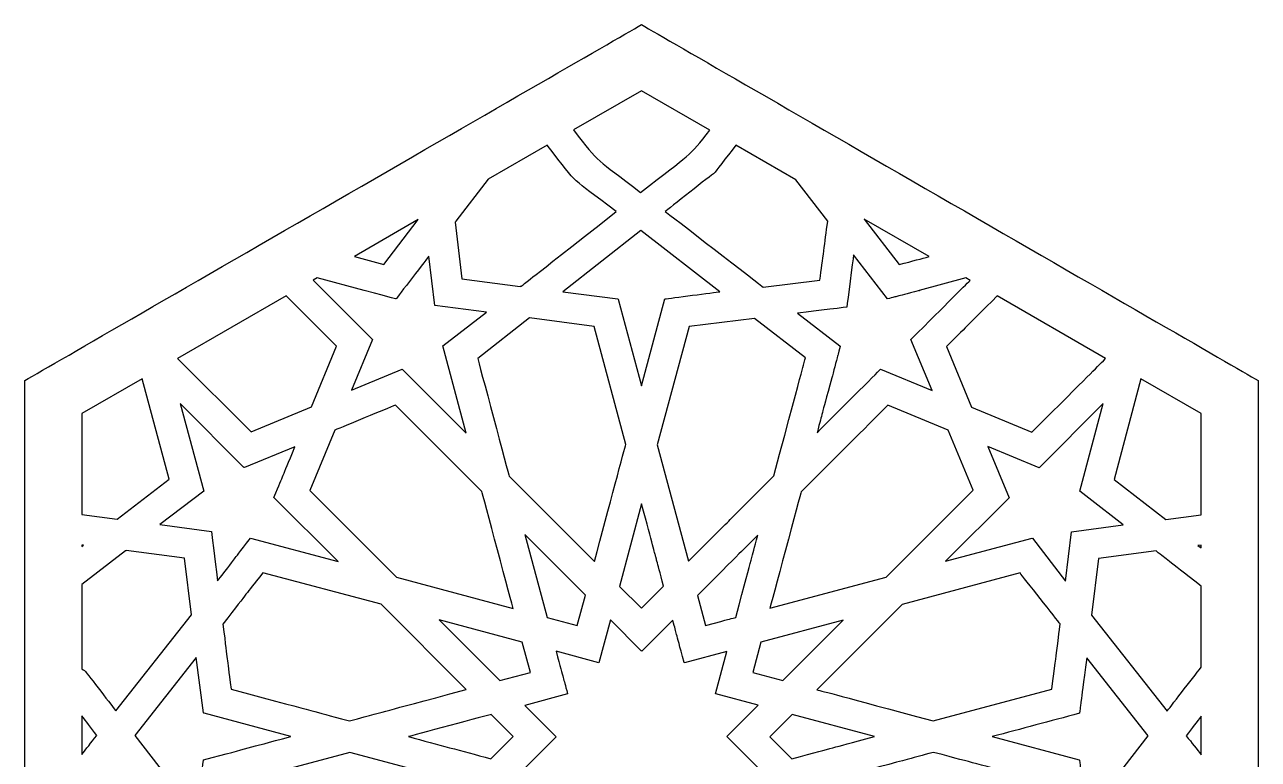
# Model space of a CAD drawing. Header units: millimetres. Extents: x -43.2 to 43.4, y -49.9 to 50.1.
# Drawn here: x -43.2 to 43.4, y -1.5 to 50.1 of the extents above; entities that cross this region are included whole.
import ezdxf

# ---------------------------------------------------------------- set-up
doc = ezdxf.new("R2010")
doc.units = ezdxf.units.MM
doc.header["$MEASUREMENT"] = 0
doc.layers.add('layer 1', color=7, linetype='Continuous')

msp = doc.modelspace()

# ---------------------------------------------------------------- linework, layer by layer
at = {"layer": 'layer 1', "color": 250}
for points, knots in [([(0.0857, 50.0818), (-4.3614, 47.5142), (-38.2198, 27.9658), (-43.2153, 25.0818), (-43.2153, 25.0818), (-43.2153, 19.969), (-43.2153, -19.8349), (-43.2153, -24.9181), (-43.2153, -24.9181), (-35.5442, -29.3473), (-3.8114, -47.668), (0.0857, -49.9181), (0.0857, -49.9181), (4.7145, -47.2458), (38.2746, -27.8699), (43.3871, -24.9181), (43.3871, -24.9181), (43.3871, -19.7884), (43.3871, 19.9443), (43.3871, 25.0818), (43.3871, 25.0818), (39.2522, 27.469), (4.4852, 47.5418), (0.0857, 50.0818)], [0, 0, 0, 0, 0.1428571, 0.1428571, 0.1428571, 0.1428571, 0.2857143, 0.2857143, 0.2857143, 0.2857143, 0.4285714, 0.4285714, 0.4285714, 0.4285714, 0.5714286, 0.5714286, 0.5714286, 0.5714286, 0.7142857, 0.7142857, 0.7142857, 0.7142857, 1, 1, 1, 1]), ([(0.0857, 45.4413), (0.0857, 45.4413), (4.8835, 42.6713), (4.8835, 42.6713), (4.8835, 42.6713), (3.3937, 40.7444), (3.5641, 41.076), (0.0254, 38.2965), (0.0254, 38.2965), (0.0254, 38.2965), (0.0247, 38.2972), (0.0247, 38.2972), (0.0247, 38.2972), (0.0247, 38.2972), (0.024, 38.2972), (0.024, 38.2972), (0.024, 38.2972), (-3.1817, 40.7727), (-2.7873, 40.2244), (-4.6898, 42.684), (-4.6898, 42.684), (-4.6898, 42.684), (0.0857, 45.4413), (0.0857, 45.4413)], [0, 0, 0, 0, 0.1428571, 0.1428571, 0.1428571, 0.1428571, 0.2857143, 0.2857143, 0.2857143, 0.2857143, 0.4285714, 0.4285714, 0.4285714, 0.4285714, 0.5714286, 0.5714286, 0.5714286, 0.5714286, 0.7142857, 0.7142857, 0.7142857, 0.7142857, 1, 1, 1, 1]), ([(-1.6898, 36.9503), (-8.6001, 31.5246), (-7.5287, 32.366), (-8.3599, 31.7126), (-8.3599, 31.7126), (-8.3599, 31.7126), (-8.4016, 31.7186), (-8.4016, 31.7186), (-8.4016, 31.7186), (-8.4016, 31.7186), (-8.4227, 31.702), (-8.4227, 31.702), (-8.4227, 31.702), (-8.4227, 31.702), (-12.5166, 32.2411), (-12.5166, 32.2411), (-12.5166, 32.2411), (-12.5166, 32.2411), (-13.0032, 36.2014), (-13.0032, 36.2014), (-13.0032, 36.2014), (-13.0032, 36.2014), (-12.9569, 36.2578), (-12.9569, 36.2578), (-12.9569, 36.2578), (-12.9569, 36.2578), (-12.9594, 36.2786), (-12.9594, 36.2786), (-12.9594, 36.2786), (-12.9594, 36.2786), (-10.6877, 39.2211), (-10.6877, 39.2211), (-10.6877, 39.2211), (-10.6877, 39.2211), (-6.5359, 41.6183), (-6.5359, 41.6183), (-6.5359, 41.6183), (-4.154, 38.5272), (-5.0821, 39.569), (-1.6898, 36.9503)], [0, 0, 0, 0, 0.0909091, 0.0909091, 0.0909091, 0.0909091, 0.1818182, 0.1818182, 0.1818182, 0.1818182, 0.2727273, 0.2727273, 0.2727273, 0.2727273, 0.3636364, 0.3636364, 0.3636364, 0.3636364, 0.4545455, 0.4545455, 0.4545455, 0.4545455, 0.5454545, 0.5454545, 0.5454545, 0.5454545, 0.6363636, 0.6363636, 0.6363636, 0.6363636, 0.7272727, 0.7272727, 0.7272727, 0.7272727, 0.8181818, 0.8181818, 0.8181818, 0.8181818, 1, 1, 1, 1]), ([(10.9089, 39.1926), (10.9089, 39.1926), (13.1582, 36.2793), (13.1582, 36.2793), (13.1582, 36.2793), (12.949, 34.6908), (12.8175, 33.691), (12.6128, 32.1384), (12.6128, 32.1384), (12.6128, 32.1384), (8.6356, 31.6495), (8.6356, 31.6495), (8.6356, 31.6495), (8.5136, 31.743), (1.8725, 36.8709), (1.7508, 36.9648), (1.7508, 36.9648), (1.9085, 37.0889), (5.0299, 39.5475), (5.1985, 39.6565), (5.1985, 39.6565), (5.2581, 39.7485), (6.0191, 40.7222), (6.7179, 41.6123), (6.7179, 41.6123), (6.7179, 41.6123), (10.9089, 39.1926), (10.9089, 39.1926)], [0, 0, 0, 0, 0.125, 0.125, 0.125, 0.125, 0.25, 0.25, 0.25, 0.25, 0.375, 0.375, 0.375, 0.375, 0.5, 0.5, 0.5, 0.5, 0.625, 0.625, 0.625, 0.625, 0.75, 0.75, 0.75, 0.75, 1, 1, 1, 1]), ([(-15.5805, 36.3961), (-15.5805, 36.3961), (-17.9958, 33.2486), (-17.9958, 33.2486), (-17.9958, 33.2486), (-17.9958, 33.2486), (-20.0698, 33.8042), (-20.0698, 33.8042), (-20.0698, 33.8042), (-20.0698, 33.8042), (-15.5805, 36.3961), (-15.5805, 36.3961)], [0, 0, 0, 0, 0.25, 0.25, 0.25, 0.25, 0.5, 0.5, 0.5, 0.5, 1, 1, 1, 1]), ([(20.2688, 33.7887), (19.7781, 33.6571), (19.1406, 33.4864), (18.1832, 33.2299), (18.1832, 33.2299), (18.1832, 33.2299), (15.7279, 36.4106), (15.7279, 36.4106), (15.7279, 36.4106), (15.7279, 36.4106), (20.2688, 33.7887), (20.2688, 33.7887)], [0, 0, 0, 0, 0.25, 0.25, 0.25, 0.25, 0.5, 0.5, 0.5, 0.5, 1, 1, 1, 1]), ([(1.7201, 30.8194), (1.7201, 30.8194), (0.0825, 24.7089), (0.0825, 24.7089), (0.0825, 24.7089), (0.0825, 24.7089), (-1.548, 30.7968), (-1.548, 30.7968), (-1.548, 30.7968), (-1.548, 30.7968), (-1.5699, 30.7996), (-1.5699, 30.7996), (-1.5699, 30.7996), (-1.5699, 30.7996), (-1.5755, 30.8201), (-1.5755, 30.8201), (-1.5755, 30.8201), (-1.5755, 30.8201), (-5.4282, 31.327), (-5.4282, 31.327), (-5.4282, 31.327), (-5.4282, 31.327), (0.0356, 35.6175), (0.0356, 35.6175), (0.0356, 35.6175), (0.0356, 35.6175), (5.5912, 31.3288), (5.5912, 31.3288), (5.5912, 31.3288), (5.2278, 31.2808), (2.0849, 30.867), (1.7201, 30.8194)], [0, 0, 0, 0, 0.1111111, 0.1111111, 0.1111111, 0.1111111, 0.2222222, 0.2222222, 0.2222222, 0.2222222, 0.3333333, 0.3333333, 0.3333333, 0.3333333, 0.4444444, 0.4444444, 0.4444444, 0.4444444, 0.5555556, 0.5555556, 0.5555556, 0.5555556, 0.6666667, 0.6666667, 0.6666667, 0.6666667, 0.7777778, 0.7777778, 0.7777778, 0.7777778, 1, 1, 1, 1]), ([(-22.9664, 32.1321), (-22.9664, 32.1321), (-22.677, 32.2993), (-22.677, 32.2993), (-22.677, 32.2993), (-22.677, 32.2993), (-19.3839, 31.4166), (-19.3839, 31.4166), (-19.3839, 31.4166), (-19.3839, 31.4166), (-19.3886, 31.411), (-19.3886, 31.411), (-19.3886, 31.411), (-17.2086, 30.8367), (-17.1514, 30.819), (-17.1514, 30.819), (-17.1514, 30.819), (-17.1395, 30.8342), (-14.8535, 33.8127), (-14.8416, 33.8282), (-14.8416, 33.8282), (-14.8416, 33.8282), (-14.4148, 30.3597), (-14.4148, 30.3597), (-14.4148, 30.3597), (-14.4148, 30.3597), (-10.7942, 29.8824), (-10.7942, 29.8824), (-10.7942, 29.8824), (-10.7942, 29.8824), (-13.863, 27.5273), (-13.863, 27.5273), (-13.863, 27.5273), (-13.863, 27.5273), (-13.863, 27.5269), (-13.863, 27.5269), (-13.863, 27.5269), (-13.863, 27.5269), (-13.8638, 27.5269), (-13.8638, 27.5269), (-13.8638, 27.5269), (-13.8638, 27.5269), (-12.2173, 21.3829), (-12.2173, 21.3829), (-12.2173, 21.3829), (-12.2173, 21.3829), (-16.69, 25.8565), (-16.69, 25.8565), (-16.69, 25.8565), (-16.69, 25.8565), (-16.6907, 25.8565), (-16.6907, 25.8565), (-16.6907, 25.8565), (-16.6907, 25.8565), (-16.6936, 25.8547), (-16.6936, 25.8547), (-16.6936, 25.8547), (-16.6936, 25.8547), (-16.7174, 25.8791), (-16.7174, 25.8791), (-16.7174, 25.8791), (-16.7174, 25.8791), (-16.718, 25.8791), (-16.718, 25.8791), (-16.718, 25.8791), (-16.718, 25.8791), (-20.2726, 24.4062), (-20.2726, 24.4062), (-20.2726, 24.4062), (-20.2726, 24.4062), (-18.7992, 27.9647), (-18.7992, 27.9647), (-18.7992, 27.9647), (-18.7992, 27.9647), (-22.9664, 32.1321), (-22.9664, 32.1321)], [0, 0, 0, 0, 0.05, 0.05, 0.05, 0.05, 0.1, 0.1, 0.1, 0.1, 0.15, 0.15, 0.15, 0.15, 0.2, 0.2, 0.2, 0.2, 0.25, 0.25, 0.25, 0.25, 0.3, 0.3, 0.3, 0.3, 0.35, 0.35, 0.35, 0.35, 0.4, 0.4, 0.4, 0.4, 0.45, 0.45, 0.45, 0.45, 0.5, 0.5, 0.5, 0.5, 0.55, 0.55, 0.55, 0.55, 0.6, 0.6, 0.6, 0.6, 0.65, 0.65, 0.65, 0.65, 0.7, 0.7, 0.7, 0.7, 0.75, 0.75, 0.75, 0.75, 0.8, 0.8, 0.8, 0.8, 0.85, 0.85, 0.85, 0.85, 0.9, 0.9, 0.9, 0.9, 1, 1, 1, 1]), ([(14.9782, 33.909), (14.9782, 33.909), (17.3503, 30.8183), (17.3503, 30.8183), (17.3503, 30.8183), (18.2404, 31.0568), (17.6417, 30.8995), (19.5901, 31.4082), (19.5901, 31.4082), (19.5901, 31.4082), (19.5834, 31.4166), (19.5834, 31.4166), (19.5834, 31.4166), (19.5834, 31.4166), (22.8579, 32.294), (22.8579, 32.294), (22.8579, 32.294), (22.8579, 32.294), (23.1556, 32.1218), (23.1556, 32.1218), (23.1556, 32.1218), (22.691, 31.6572), (21.5956, 30.5619), (18.9981, 27.9647), (18.9981, 27.9647), (18.9981, 27.9647), (20.4823, 24.3794), (20.4823, 24.3794), (20.4823, 24.3794), (20.4823, 24.3794), (16.8624, 25.8791), (16.8624, 25.8791), (16.8624, 25.8791), (16.6617, 25.6783), (13.6303, 22.6466), (12.4065, 21.4224), (12.4065, 21.4224), (12.8492, 23.0741), (12.6259, 22.2416), (13.4422, 25.2882), (13.4422, 25.2882), (13.4422, 25.2882), (13.4461, 25.285), (13.4461, 25.285), (13.4461, 25.285), (13.5283, 25.5965), (13.7738, 26.5233), (13.8536, 26.8245), (13.8536, 26.8245), (13.8536, 26.8245), (13.8539, 26.8245), (13.8539, 26.8245), (13.8539, 26.8245), (13.8539, 26.8245), (13.8797, 26.9226), (14.0307, 27.4832), (14.0307, 27.4832), (14.0307, 27.4832), (14.03, 27.4832), (14.03, 27.4832), (14.03, 27.4832), (14.03, 27.4832), (14.0356, 27.5036), (14.0356, 27.5036), (14.0356, 27.5036), (14.0356, 27.5036), (14.0077, 27.5248), (14.0077, 27.5248), (14.0077, 27.5248), (14.0077, 27.5248), (14.0084, 27.5266), (14.0084, 27.5266), (14.0084, 27.5266), (14.0084, 27.5266), (14.0084, 27.5269), (14.0084, 27.5269), (14.0084, 27.5269), (14.0084, 27.5269), (11.0275, 29.814), (11.0275, 29.814), (11.0275, 29.814), (11.3742, 29.8566), (14.067, 30.1876), (14.4949, 30.2401), (14.4949, 30.2401), (14.5531, 30.6821), (14.92, 33.4666), (14.9782, 33.909)], [0, 0, 0, 0, 0.0434783, 0.0434783, 0.0434783, 0.0434783, 0.0869565, 0.0869565, 0.0869565, 0.0869565, 0.1304348, 0.1304348, 0.1304348, 0.1304348, 0.173913, 0.173913, 0.173913, 0.173913, 0.2173913, 0.2173913, 0.2173913, 0.2173913, 0.2608696, 0.2608696, 0.2608696, 0.2608696, 0.3043478, 0.3043478, 0.3043478, 0.3043478, 0.3478261, 0.3478261, 0.3478261, 0.3478261, 0.3913043, 0.3913043, 0.3913043, 0.3913043, 0.4347826, 0.4347826, 0.4347826, 0.4347826, 0.4782609, 0.4782609, 0.4782609, 0.4782609, 0.5217391, 0.5217391, 0.5217391, 0.5217391, 0.5652174, 0.5652174, 0.5652174, 0.5652174, 0.6086957, 0.6086957, 0.6086957, 0.6086957, 0.6521739, 0.6521739, 0.6521739, 0.6521739, 0.6956522, 0.6956522, 0.6956522, 0.6956522, 0.7391304, 0.7391304, 0.7391304, 0.7391304, 0.7826087, 0.7826087, 0.7826087, 0.7826087, 0.826087, 0.826087, 0.826087, 0.826087, 0.8695652, 0.8695652, 0.8695652, 0.8695652, 0.9130435, 0.9130435, 0.9130435, 0.9130435, 1, 1, 1, 1]), ([(-24.8646, 31.036), (-24.8646, 31.036), (-21.3198, 27.4913), (-21.3198, 27.4913), (-21.3198, 27.4913), (-21.3198, 27.4913), (-23.0787, 23.2442), (-23.0787, 23.2442), (-23.0787, 23.2442), (-23.0787, 23.2442), (-27.3228, 21.4866), (-27.3228, 21.4866), (-27.3228, 21.4866), (-27.3228, 21.4866), (-32.4772, 26.6411), (-32.4772, 26.6411), (-32.4772, 26.6411), (-32.4772, 26.6411), (-24.8646, 31.036), (-24.8646, 31.036)], [0, 0, 0, 0, 0.1666667, 0.1666667, 0.1666667, 0.1666667, 0.3333333, 0.3333333, 0.3333333, 0.3333333, 0.5, 0.5, 0.5, 0.5, 0.6666667, 0.6666667, 0.6666667, 0.6666667, 1, 1, 1, 1]), ([(32.6665, 26.6308), (31.8392, 25.8039), (31.7031, 25.6678), (27.4976, 21.4627), (27.4976, 21.4627), (27.4976, 21.4627), (23.2505, 23.2213), (23.2505, 23.2213), (23.2505, 23.2213), (23.2505, 23.2213), (21.4916, 27.468), (21.4916, 27.468), (21.4916, 27.468), (23.2643, 29.2407), (22.8533, 28.8294), (25.0511, 31.0275), (25.0511, 31.0275), (25.0511, 31.0275), (32.6665, 26.6308), (32.6665, 26.6308)], [0, 0, 0, 0, 0.1666667, 0.1666667, 0.1666667, 0.1666667, 0.3333333, 0.3333333, 0.3333333, 0.3333333, 0.5, 0.5, 0.5, 0.5, 0.6666667, 0.6666667, 0.6666667, 0.6666667, 1, 1, 1, 1]), ([(-3.2466, 28.8879), (-3.2466, 28.8879), (-1.0217, 20.5856), (-1.0217, 20.5856), (-1.0217, 20.5856), (-1.0612, 20.4392), (-2.2222, 16.1047), (-3.2191, 12.3846), (-3.2191, 12.3846), (-3.2191, 12.3846), (-9.1991, 18.3642), (-9.1991, 18.3642), (-9.1991, 18.3642), (-9.1991, 18.3642), (-11.4122, 26.6266), (-11.4128, 26.628), (-11.4128, 26.628), (-11.4128, 26.628), (-7.7752, 29.4841), (-7.7752, 29.4841), (-7.7752, 29.4841), (-7.7752, 29.4841), (-3.2466, 28.8879), (-3.2466, 28.8879)], [0, 0, 0, 0, 0.1428571, 0.1428571, 0.1428571, 0.1428571, 0.2857143, 0.2857143, 0.2857143, 0.2857143, 0.4285714, 0.4285714, 0.4285714, 0.4285714, 0.5714286, 0.5714286, 0.5714286, 0.5714286, 0.7142857, 0.7142857, 0.7142857, 0.7142857, 1, 1, 1, 1]), ([(11.5965, 26.6919), (11.3633, 25.8212), (11.7404, 27.2295), (9.3708, 18.3878), (9.3708, 18.3878), (9.3708, 18.3878), (9.3708, 18.3871), (9.3708, 18.3871), (9.3708, 18.3871), (5.8258, 14.8424), (7.0742, 16.0909), (3.3821, 12.3984), (3.3821, 12.3984), (3.3821, 12.3984), (1.1934, 20.5631), (1.1934, 20.5631), (1.1934, 20.5631), (1.1934, 20.5631), (3.4219, 28.8784), (3.4219, 28.8784), (3.4219, 28.8784), (3.4219, 28.8784), (8.0299, 29.4453), (8.0299, 29.4453), (8.0299, 29.4453), (8.0299, 29.4453), (11.5965, 26.6919), (11.5965, 26.6919)], [0, 0, 0, 0, 0.125, 0.125, 0.125, 0.125, 0.25, 0.25, 0.25, 0.25, 0.375, 0.375, 0.375, 0.375, 0.5, 0.5, 0.5, 0.5, 0.625, 0.625, 0.625, 0.625, 0.75, 0.75, 0.75, 0.75, 1, 1, 1, 1]), ([(-39.1965, 22.7616), (-39.1965, 22.7616), (-34.9701, 25.2017), (-34.9701, 25.2017), (-34.9701, 25.2017), (-34.9701, 25.2017), (-33.0834, 18.1614), (-33.0834, 18.1614), (-33.0834, 18.1614), (-33.0834, 18.1614), (-36.7296, 15.3628), (-36.7296, 15.3628), (-36.7296, 15.3628), (-36.7296, 15.3628), (-39.1965, 15.6877), (-39.1965, 15.6877), (-39.1965, 15.6877), (-39.1965, 15.6877), (-39.1965, 22.7616), (-39.1965, 22.7616)], [0, 0, 0, 0, 0.1666667, 0.1666667, 0.1666667, 0.1666667, 0.3333333, 0.3333333, 0.3333333, 0.3333333, 0.5, 0.5, 0.5, 0.5, 0.6666667, 0.6666667, 0.6666667, 0.6666667, 1, 1, 1, 1]), ([(39.3682, 22.7616), (39.3682, 22.7616), (39.3682, 15.6644), (39.3682, 15.6644), (39.3682, 15.6644), (39.3682, 15.6644), (36.9027, 15.3395), (36.9027, 15.3395), (36.9027, 15.3395), (36.9027, 15.3395), (33.2556, 18.1381), (33.2556, 18.1381), (33.2556, 18.1381), (33.2556, 18.1381), (35.1472, 25.1986), (35.1472, 25.1986), (35.1472, 25.1986), (35.1472, 25.1986), (39.3682, 22.7616), (39.3682, 22.7616)], [0, 0, 0, 0, 0.1666667, 0.1666667, 0.1666667, 0.1666667, 0.3333333, 0.3333333, 0.3333333, 0.3333333, 0.5, 0.5, 0.5, 0.5, 0.6666667, 0.6666667, 0.6666667, 0.6666667, 1, 1, 1, 1]), ([(-32.295, 23.4647), (-32.295, 23.4647), (-27.8214, 18.9914), (-27.8214, 18.9914), (-27.8214, 18.9914), (-27.8214, 18.9914), (-27.8187, 18.9929), (-27.8187, 18.9929), (-27.8187, 18.9929), (-27.8187, 18.9929), (-27.7945, 18.9689), (-27.7945, 18.9689), (-27.7945, 18.9689), (-27.7945, 18.9689), (-24.2397, 20.4417), (-24.2397, 20.4417), (-24.2397, 20.4417), (-25.2603, 17.9762), (-24.9307, 18.7731), (-25.713, 16.8836), (-25.713, 16.8836), (-25.713, 16.8836), (-25.713, 16.8829), (-25.713, 16.8829), (-25.713, 16.8829), (-25.713, 16.8829), (-21.2114, 12.3814), (-21.2114, 12.3814), (-21.2114, 12.3814), (-21.2114, 12.3814), (-27.3613, 14.0289), (-27.3613, 14.0289), (-27.3613, 14.0289), (-29.0028, 11.8904), (-27.9588, 13.251), (-29.6714, 11.019), (-29.6714, 11.019), (-29.7078, 11.3175), (-30.0617, 14.1916), (-30.0982, 14.4889), (-30.0982, 14.4889), (-30.0982, 14.4889), (-33.718, 14.9659), (-33.718, 14.9659), (-33.718, 14.9659), (-33.718, 14.9659), (-30.6487, 17.321), (-30.6487, 17.321), (-30.6487, 17.321), (-30.6487, 17.321), (-32.295, 23.4647), (-32.295, 23.4647)], [0, 0, 0, 0, 0.0714286, 0.0714286, 0.0714286, 0.0714286, 0.1428571, 0.1428571, 0.1428571, 0.1428571, 0.2142857, 0.2142857, 0.2142857, 0.2142857, 0.2857143, 0.2857143, 0.2857143, 0.2857143, 0.3571429, 0.3571429, 0.3571429, 0.3571429, 0.4285714, 0.4285714, 0.4285714, 0.4285714, 0.5, 0.5, 0.5, 0.5, 0.5714286, 0.5714286, 0.5714286, 0.5714286, 0.6428571, 0.6428571, 0.6428571, 0.6428571, 0.7142857, 0.7142857, 0.7142857, 0.7142857, 0.7857143, 0.7857143, 0.7857143, 0.7857143, 0.8571429, 0.8571429, 0.8571429, 0.8571429, 1, 1, 1, 1]), ([(24.3953, 20.4583), (24.3953, 20.4583), (27.9936, 18.9685), (27.9936, 18.9685), (27.9936, 18.9685), (27.9936, 18.9685), (32.4961, 23.4703), (32.4961, 23.4703), (32.4961, 23.4703), (32.4961, 23.4703), (30.8472, 17.3207), (30.8472, 17.3207), (30.8472, 17.3207), (30.8472, 17.3207), (31.4872, 16.83), (31.4872, 16.83), (31.4872, 16.83), (31.4872, 16.83), (31.4865, 16.8293), (31.4865, 16.8293), (31.4865, 16.8293), (31.4865, 16.8293), (33.8899, 14.9426), (33.8899, 14.9426), (33.8899, 14.9426), (33.8899, 14.9426), (30.2701, 14.465), (30.2701, 14.465), (30.2701, 14.465), (30.2701, 14.465), (29.8436, 10.9957), (29.8436, 10.9957), (29.8436, 10.9957), (29.8436, 10.9957), (27.5336, 14.006), (27.5336, 14.006), (27.5336, 14.006), (27.5336, 14.006), (27.5251, 14.0035), (27.5251, 14.0035), (27.5251, 14.0035), (27.5251, 14.0035), (27.5061, 14.0289), (27.5061, 14.0289), (27.5061, 14.0289), (27.5061, 14.0289), (21.4252, 12.3998), (21.4252, 12.3998), (21.4252, 12.3998), (21.4252, 12.3998), (25.8858, 16.861), (25.8858, 16.861), (25.8858, 16.861), (25.8858, 16.861), (24.3953, 20.4583), (24.3953, 20.4583)], [0, 0, 0, 0, 0.0666667, 0.0666667, 0.0666667, 0.0666667, 0.1333333, 0.1333333, 0.1333333, 0.1333333, 0.2, 0.2, 0.2, 0.2, 0.2666667, 0.2666667, 0.2666667, 0.2666667, 0.3333333, 0.3333333, 0.3333333, 0.3333333, 0.4, 0.4, 0.4, 0.4, 0.4666667, 0.4666667, 0.4666667, 0.4666667, 0.5333333, 0.5333333, 0.5333333, 0.5333333, 0.6, 0.6, 0.6, 0.6, 0.6666667, 0.6666667, 0.6666667, 0.6666667, 0.7333333, 0.7333333, 0.7333333, 0.7333333, 0.8, 0.8, 0.8, 0.8, 0.8666667, 0.8666667, 0.8666667, 0.8666667, 1, 1, 1, 1]), ([(-17.1898, 23.361), (-17.1898, 23.361), (-11.1211, 17.2932), (-11.1211, 17.2932), (-11.1211, 17.2932), (-11.1211, 17.2932), (-8.9236, 9.09), (-8.9231, 9.089), (-8.9231, 9.089), (-8.9231, 9.089), (-17.1222, 11.2861), (-17.1222, 11.2861), (-17.1222, 11.2861), (-17.1222, 11.2861), (-23.1926, 17.3567), (-23.1926, 17.3567), (-23.1926, 17.3567), (-23.1926, 17.3567), (-21.434, 21.6034), (-21.434, 21.6034), (-21.434, 21.6034), (-20.8106, 21.8616), (-17.8029, 23.1077), (-17.1898, 23.361)], [0, 0, 0, 0, 0.1428571, 0.1428571, 0.1428571, 0.1428571, 0.2857143, 0.2857143, 0.2857143, 0.2857143, 0.4285714, 0.4285714, 0.4285714, 0.4285714, 0.5714286, 0.5714286, 0.5714286, 0.5714286, 0.7142857, 0.7142857, 0.7142857, 0.7142857, 1, 1, 1, 1]), ([(17.2727, 11.2871), (17.2727, 11.2871), (17.2727, 11.2871), (17.2727, 11.2871), (17.2727, 11.2871), (17.2727, 11.2871), (9.1041, 9.0981), (9.1041, 9.0981), (9.1041, 9.0981), (9.1041, 9.0996), (11.2938, 17.2688), (11.2938, 17.2702), (11.2938, 17.2702), (14.3683, 20.3458), (12.0124, 17.9896), (17.3856, 23.362), (17.3856, 23.362), (17.3856, 23.362), (21.6111, 21.6119), (21.6111, 21.6119), (21.6111, 21.6119), (21.6111, 21.6119), (23.3645, 17.3793), (23.3645, 17.3793), (23.3645, 17.3793), (23.3645, 17.3793), (17.2727, 11.2871), (17.2727, 11.2871)], [0, 0, 0, 0, 0.125, 0.125, 0.125, 0.125, 0.25, 0.25, 0.25, 0.25, 0.375, 0.375, 0.375, 0.375, 0.5, 0.5, 0.5, 0.5, 0.625, 0.625, 0.625, 0.625, 0.75, 0.75, 0.75, 0.75, 1, 1, 1, 1]), ([(-1.4672, 10.6324), (-1.4672, 10.6324), (0.0889, 16.4395), (0.0889, 16.4395), (0.0889, 16.4395), (1.7064, 10.4052), (0.5683, 14.6498), (1.6393, 10.6557), (1.6393, 10.6557), (1.0996, 10.1156), (0.7122, 9.7282), (0.0744, 9.0907), (0.0744, 9.0907), (0.0744, 9.0907), (-1.4672, 10.6324), (-1.4672, 10.6324)], [0, 0, 0, 0, 0.2, 0.2, 0.2, 0.2, 0.4, 0.4, 0.4, 0.4, 0.6, 0.6, 0.6, 0.6, 1, 1, 1, 1]), ([(-8.1026, 14.2741), (-4.5505, 10.7216), (-5.7175, 11.889), (-3.8516, 10.0231), (-3.8516, 10.0231), (-3.8516, 10.0231), (-4.4249, 7.8832), (-4.4249, 7.8832), (-4.4249, 7.8832), (-4.4249, 7.8832), (-6.5426, 8.4508), (-6.5426, 8.4508), (-6.5426, 8.4508), (-6.5426, 8.4508), (-8.1026, 14.2741), (-8.1026, 14.2741)], [0, 0, 0, 0, 0.2, 0.2, 0.2, 0.2, 0.4, 0.4, 0.4, 0.4, 0.6, 0.6, 0.6, 0.6, 1, 1, 1, 1]), ([(6.7098, 8.4564), (6.0635, 8.2832), (6.5197, 8.4056), (4.5903, 7.8885), (4.5903, 7.8885), (4.5903, 7.8885), (4.0241, 10.0002), (4.0241, 10.0002), (4.0241, 10.0002), (7.8923, 13.8688), (6.9476, 12.9244), (8.2585, 14.2349), (8.2585, 14.2349), (7.7152, 12.2068), (8.0518, 13.4634), (6.7098, 8.4564)], [0, 0, 0, 0, 0.2, 0.2, 0.2, 0.2, 0.4, 0.4, 0.4, 0.4, 0.6, 0.6, 0.6, 0.6, 1, 1, 1, 1]), ([(-39.1965, 13.5361), (-39.1965, 13.5361), (-39.089, 13.522), (-39.089, 13.522), (-39.089, 13.522), (-39.089, 13.522), (-39.1965, 13.4387), (-39.1965, 13.4387), (-39.1965, 13.4387), (-39.1965, 13.4387), (-39.1965, 13.5361), (-39.1965, 13.5361)], [0, 0, 0, 0, 0.25, 0.25, 0.25, 0.25, 0.5, 0.5, 0.5, 0.5, 1, 1, 1, 1]), ([(-39.1965, 10.7678), (-39.1965, 10.7678), (-36.1336, 13.1329), (-36.1336, 13.1329), (-36.1336, 13.1329), (-36.1336, 13.1329), (-36.1107, 13.13), (-36.1107, 13.13), (-36.1107, 13.13), (-36.1107, 13.13), (-36.0896, 13.1463), (-36.0896, 13.1463), (-36.0896, 13.1463), (-36.0896, 13.1463), (-31.996, 12.6072), (-31.996, 12.6072), (-31.996, 12.6072), (-31.996, 12.6072), (-31.5076, 8.6325), (-31.5076, 8.6325), (-31.5076, 8.6325), (-31.5076, 8.6325), (-36.8081, 1.8824), (-36.8081, 1.8824), (-36.8081, 1.8824), (-36.938, 2.0504), (-38.8153, 4.4806), (-38.9409, 4.6496), (-38.9409, 4.6496), (-38.963, 4.6658), (-39.0575, 4.7396), (-39.1965, 4.8479), (-39.1965, 4.8479), (-39.1965, 4.8479), (-39.1965, 10.7678), (-39.1965, 10.7678)], [0, 0, 0, 0, 0.1, 0.1, 0.1, 0.1, 0.2, 0.2, 0.2, 0.2, 0.3, 0.3, 0.3, 0.3, 0.4, 0.4, 0.4, 0.4, 0.5, 0.5, 0.5, 0.5, 0.6, 0.6, 0.6, 0.6, 0.7, 0.7, 0.7, 0.7, 0.8, 0.8, 0.8, 0.8, 1, 1, 1, 1]), ([(39.3682, 4.9541), (38.7882, 4.2012), (37.0907, 2.0031), (36.9796, 1.8595), (36.9796, 1.8595), (36.9796, 1.8595), (31.6794, 8.6099), (31.6794, 8.6099), (31.6794, 8.6099), (31.6794, 8.6099), (32.1684, 12.5836), (32.1684, 12.5836), (32.1684, 12.5836), (32.1684, 12.5836), (36.2147, 13.1166), (36.2147, 13.1166), (36.2147, 13.1166), (37.0794, 12.4379), (36.8116, 12.6481), (39.3682, 10.6401), (39.3682, 10.6401), (39.3682, 10.6401), (39.3682, 4.9541), (39.3682, 4.9541)], [0, 0, 0, 0, 0.1428571, 0.1428571, 0.1428571, 0.1428571, 0.2857143, 0.2857143, 0.2857143, 0.2857143, 0.4285714, 0.4285714, 0.4285714, 0.4285714, 0.5714286, 0.5714286, 0.5714286, 0.5714286, 0.7142857, 0.7142857, 0.7142857, 0.7142857, 1, 1, 1, 1]), ([(39.1456, 13.5022), (39.1456, 13.5022), (39.3682, 13.5315), (39.3682, 13.5315), (39.3682, 13.5315), (39.3682, 13.5315), (39.3682, 13.3276), (39.3682, 13.3276), (39.3682, 13.3276), (39.3682, 13.3276), (39.1456, 13.5022), (39.1456, 13.5022)], [0, 0, 0, 0, 0.25, 0.25, 0.25, 0.25, 0.5, 0.5, 0.5, 0.5, 1, 1, 1, 1]), ([(-12.2159, 3.3856), (-18.888, 1.5977), (-17.1089, 2.0743), (-20.4195, 1.1871), (-20.4195, 1.1871), (-23.6316, 2.0475), (-21.6604, 1.5194), (-28.7169, 3.4107), (-28.7169, 3.4107), (-29.0813, 6.1736), (-28.9084, 4.8115), (-29.2971, 7.9756), (-29.2971, 7.9756), (-27.3102, 10.5646), (-27.9037, 9.7995), (-26.4952, 11.593), (-26.4952, 11.593), (-26.4952, 11.593), (-18.2007, 9.3705), (-18.2007, 9.3705), (-18.2007, 9.3705), (-18.2007, 9.3705), (-12.2159, 3.3856), (-12.2159, 3.3856)], [0, 0, 0, 0, 0.1428571, 0.1428571, 0.1428571, 0.1428571, 0.2857143, 0.2857143, 0.2857143, 0.2857143, 0.4285714, 0.4285714, 0.4285714, 0.4285714, 0.5714286, 0.5714286, 0.5714286, 0.5714286, 0.7142857, 0.7142857, 0.7142857, 0.7142857, 1, 1, 1, 1]), ([(12.4001, 3.375), (12.4001, 3.375), (18.3945, 9.3691), (18.3945, 9.3691), (18.3945, 9.3691), (18.3945, 9.3691), (26.6566, 11.5828), (26.6566, 11.5828), (26.6566, 11.5828), (26.882, 11.296), (29.2717, 8.2557), (29.4739, 7.9915), (29.4739, 7.9915), (29.2026, 5.7887), (29.3292, 6.7779), (28.8872, 3.417), (28.8872, 3.417), (28.8872, 3.417), (20.5655, 1.1871), (20.5655, 1.1871), (20.5655, 1.1871), (14.019, 2.9411), (12.8136, 3.2643), (12.4001, 3.375)], [0, 0, 0, 0, 0.1428571, 0.1428571, 0.1428571, 0.1428571, 0.2857143, 0.2857143, 0.2857143, 0.2857143, 0.4285714, 0.4285714, 0.4285714, 0.4285714, 0.5714286, 0.5714286, 0.5714286, 0.5714286, 0.7142857, 0.7142857, 0.7142857, 0.7142857, 1, 1, 1, 1]), ([(-7.7177, 4.5907), (-7.7177, 4.5907), (-9.8548, 4.0181), (-9.8548, 4.0181), (-9.8548, 4.0181), (-9.8548, 4.0181), (-14.1103, 8.2744), (-14.1103, 8.2744), (-14.1103, 8.2744), (-14.1103, 8.2744), (-8.287, 6.7141), (-8.287, 6.7141), (-8.287, 6.7141), (-8.287, 6.7141), (-7.7177, 4.5907), (-7.7177, 4.5907)], [0, 0, 0, 0, 0.2, 0.2, 0.2, 0.2, 0.4, 0.4, 0.4, 0.4, 0.6, 0.6, 0.6, 0.6, 1, 1, 1, 1]), ([(0.0998, -5.9362), (0.0998, -5.9362), (0.0981, -5.9383), (0.0981, -5.9383), (0.0981, -5.9383), (0.0981, -5.9383), (0.0727, -5.9129), (0.0727, -5.9129), (0.0727, -5.9129), (0.0727, -5.9129), (-2.1089, -8.0948), (-2.1089, -8.0948), (-2.1089, -8.0948), (-2.1089, -8.0948), (-2.9034, -5.1315), (-2.9034, -5.1315), (-2.9034, -5.1315), (-2.9034, -5.1315), (-2.9231, -5.1368), (-2.9231, -5.1368), (-2.9231, -5.1368), (-2.9231, -5.1368), (-2.9305, -5.1082), (-2.9305, -5.1082), (-2.9305, -5.1082), (-3.5112, -5.2638), (-5.3753, -5.7633), (-5.8974, -5.9034), (-5.8974, -5.9034), (-5.8974, -5.9034), (-5.1019, -2.933), (-5.1019, -2.933), (-5.1019, -2.933), (-5.1019, -2.933), (-5.1326, -2.9249), (-5.1326, -2.9249), (-5.1326, -2.9249), (-5.1326, -2.9249), (-5.1291, -2.9108), (-5.1287, -2.9097), (-5.1287, -2.9097), (-5.1287, -2.9097), (-8.0923, -2.1163), (-8.0923, -2.1163), (-8.0923, -2.1163), (-8.0923, -2.1163), (-5.9062, 0.0706), (-5.9062, 0.0706), (-5.9062, 0.0706), (-5.9062, 0.0706), (-8.1043, 2.2684), (-8.1043, 2.2684), (-8.1043, 2.2684), (-8.1043, 2.2684), (-5.1012, 3.0734), (-5.1012, 3.0734), (-5.1012, 3.0734), (-5.4702, 4.4485), (-5.2942, 3.7927), (-5.9062, 6.0766), (-5.9062, 6.0766), (-5.9062, 6.0766), (-2.9034, 5.2719), (-2.9034, 5.2719), (-2.9034, 5.2719), (-2.9034, 5.2719), (-2.0994, 8.2709), (-2.0994, 8.2709), (-2.0994, 8.2709), (-2.0994, 8.2709), (0.0723, 6.0992), (0.0723, 6.0992), (0.0723, 6.0992), (0.0723, 6.0992), (0.0744, 6.1013), (0.0744, 6.1013), (0.0744, 6.1013), (0.0744, 6.1013), (0.0998, 6.0766), (0.0998, 6.0766), (0.0998, 6.0766), (0.0998, 6.0766), (2.2817, 8.2578), (2.2817, 8.2578), (2.2817, 8.2578), (2.5964, 7.0813), (2.4214, 7.7361), (3.0751, 5.2945), (3.0751, 5.2945), (3.0751, 5.2945), (3.0956, 5.2998), (3.0956, 5.2998), (3.0956, 5.2998), (3.0956, 5.2998), (3.103, 5.2716), (3.103, 5.2716), (3.103, 5.2716), (3.103, 5.2716), (6.0699, 6.0664), (6.0699, 6.0664), (6.0699, 6.0664), (6.0699, 6.0664), (5.2737, 3.0963), (5.2737, 3.0963), (5.2737, 3.0963), (5.2737, 3.0963), (5.3054, 3.0875), (5.3054, 3.0875), (5.3054, 3.0875), (5.3054, 3.0875), (5.3012, 3.0734), (5.3012, 3.0734), (5.3012, 3.0734), (5.3012, 3.0734), (8.2645, 2.2793), (8.2645, 2.2793), (8.2645, 2.2793), (8.2645, 2.2793), (6.0787, 0.0931), (6.0787, 0.0931), (6.0787, 0.0931), (6.0787, 0.0931), (8.2769, -2.1054), (8.2769, -2.1054), (8.2769, -2.1054), (8.2769, -2.1054), (8.2765, -2.1054), (8.2765, -2.1054), (8.2765, -2.1054), (8.2765, -2.1054), (8.2765, -2.1054), (8.2765, -2.1054), (8.2765, -2.1054), (8.2765, -2.1054), (5.2737, -2.9097), (5.2737, -2.9097), (5.2737, -2.9097), (5.2737, -2.9097), (6.0787, -5.9129), (6.0787, -5.9129), (6.0787, -5.9129), (6.0787, -5.9129), (3.0751, -5.1082), (3.0751, -5.1082), (3.0751, -5.1082), (3.0751, -5.1082), (2.2719, -8.1079), (2.2719, -8.1079), (2.2719, -8.1079), (2.2719, -8.1079), (0.0998, -5.9362), (0.0998, -5.9362)], [0, 0, 0, 0, 0.025641, 0.025641, 0.025641, 0.025641, 0.0512821, 0.0512821, 0.0512821, 0.0512821, 0.0769231, 0.0769231, 0.0769231, 0.0769231, 0.1025641, 0.1025641, 0.1025641, 0.1025641, 0.1282051, 0.1282051, 0.1282051, 0.1282051, 0.1538462, 0.1538462, 0.1538462, 0.1538462, 0.1794872, 0.1794872, 0.1794872, 0.1794872, 0.2051282, 0.2051282, 0.2051282, 0.2051282, 0.2307692, 0.2307692, 0.2307692, 0.2307692, 0.2564103, 0.2564103, 0.2564103, 0.2564103, 0.2820513, 0.2820513, 0.2820513, 0.2820513, 0.3076923, 0.3076923, 0.3076923, 0.3076923, 0.3333333, 0.3333333, 0.3333333, 0.3333333, 0.3589744, 0.3589744, 0.3589744, 0.3589744, 0.3846154, 0.3846154, 0.3846154, 0.3846154, 0.4102564, 0.4102564, 0.4102564, 0.4102564, 0.4358974, 0.4358974, 0.4358974, 0.4358974, 0.4615385, 0.4615385, 0.4615385, 0.4615385, 0.4871795, 0.4871795, 0.4871795, 0.4871795, 0.5128205, 0.5128205, 0.5128205, 0.5128205, 0.5384615, 0.5384615, 0.5384615, 0.5384615, 0.5641026, 0.5641026, 0.5641026, 0.5641026, 0.5897436, 0.5897436, 0.5897436, 0.5897436, 0.6153846, 0.6153846, 0.6153846, 0.6153846, 0.6410256, 0.6410256, 0.6410256, 0.6410256, 0.6666667, 0.6666667, 0.6666667, 0.6666667, 0.6923077, 0.6923077, 0.6923077, 0.6923077, 0.7179487, 0.7179487, 0.7179487, 0.7179487, 0.7435897, 0.7435897, 0.7435897, 0.7435897, 0.7692308, 0.7692308, 0.7692308, 0.7692308, 0.7948718, 0.7948718, 0.7948718, 0.7948718, 0.8205128, 0.8205128, 0.8205128, 0.8205128, 0.8461538, 0.8461538, 0.8461538, 0.8461538, 0.8717949, 0.8717949, 0.8717949, 0.8717949, 0.8974359, 0.8974359, 0.8974359, 0.8974359, 0.9230769, 0.9230769, 0.9230769, 0.9230769, 0.9487179, 0.9487179, 0.9487179, 0.9487179, 1, 1, 1, 1]), ([(10.0026, 4.0174), (10.0026, 4.0174), (7.8937, 4.5822), (7.8937, 4.5822), (7.8937, 4.5822), (7.8937, 4.5822), (8.4635, 6.7081), (8.4635, 6.7081), (8.4635, 6.7081), (8.4635, 6.7081), (8.4635, 6.7081), (8.4635, 6.7081), (8.4635, 6.7081), (8.4635, 6.7081), (14.2409, 8.2557), (14.2409, 8.2557), (14.2409, 8.2557), (13.5971, 7.6119), (10.6306, 4.645), (10.0026, 4.0174)], [0, 0, 0, 0, 0.1666667, 0.1666667, 0.1666667, 0.1666667, 0.3333333, 0.3333333, 0.3333333, 0.3333333, 0.5, 0.5, 0.5, 0.5, 0.6666667, 0.6666667, 0.6666667, 0.6666667, 1, 1, 1, 1]), ([(-24.5328, 0.085), (-27.8707, -0.8089), (-27.1357, -0.6121), (-30.6541, -1.5547), (-30.6541, -1.5547), (-30.6582, -1.5861), (-31.0975, -4.9184), (-31.1645, -5.4278), (-31.1645, -5.4278), (-31.1645, -5.4278), (-35.475, 0.1559), (-35.475, 0.1559), (-35.475, 0.1559), (-35.475, 0.1559), (-31.1679, 5.642), (-31.1679, 5.642), (-31.1679, 5.642), (-31.1679, 5.642), (-30.6541, 1.741), (-30.6541, 1.741), (-30.6541, 1.741), (-30.6541, 1.741), (-30.6286, 1.7343), (-30.6286, 1.7343), (-30.6286, 1.7343), (-30.6286, 1.7343), (-30.6265, 1.7184), (-30.6265, 1.7184), (-30.6265, 1.7184), (-30.6265, 1.7184), (-24.5328, 0.085), (-24.5328, 0.085)], [0, 0, 0, 0, 0.1111111, 0.1111111, 0.1111111, 0.1111111, 0.2222222, 0.2222222, 0.2222222, 0.2222222, 0.3333333, 0.3333333, 0.3333333, 0.3333333, 0.4444444, 0.4444444, 0.4444444, 0.4444444, 0.5555556, 0.5555556, 0.5555556, 0.5555556, 0.6666667, 0.6666667, 0.6666667, 0.6666667, 0.7777778, 0.7777778, 0.7777778, 0.7777778, 1, 1, 1, 1]), ([(24.7043, 0.078), (26.7479, 0.6255), (28.7761, 1.1688), (30.8321, 1.7198), (30.8321, 1.7198), (30.9626, 2.7767), (30.8331, 1.7734), (31.3393, 5.6194), (31.3393, 5.6194), (31.3393, 5.6194), (35.6471, 0.1334), (35.6471, 0.1334), (35.6471, 0.1334), (35.6471, 0.1334), (31.3362, -5.4504), (31.3362, -5.4504), (31.3362, -5.4504), (30.8095, -1.4432), (30.9703, -2.7044), (30.8321, -1.579), (30.8321, -1.579), (30.8321, -1.579), (30.8007, -1.5706), (30.8007, -1.5706), (30.8007, -1.5706), (30.8007, -1.5706), (30.7985, -1.5547), (30.7985, -1.5547), (30.7985, -1.5547), (30.7985, -1.5547), (24.7043, 0.078), (24.7043, 0.078)], [0, 0, 0, 0, 0.1111111, 0.1111111, 0.1111111, 0.1111111, 0.2222222, 0.2222222, 0.2222222, 0.2222222, 0.3333333, 0.3333333, 0.3333333, 0.3333333, 0.4444444, 0.4444444, 0.4444444, 0.4444444, 0.5555556, 0.5555556, 0.5555556, 0.5555556, 0.6666667, 0.6666667, 0.6666667, 0.6666667, 0.7777778, 0.7777778, 0.7777778, 0.7777778, 1, 1, 1, 1]), ([(-39.1965, 1.5346), (-38.9215, 1.1705), (-38.5872, 0.7278), (-38.1545, 0.1676), (-38.1545, 0.1676), (-38.5647, -0.3545), (-38.9047, -0.7934), (-39.1965, -1.1712), (-39.1965, -1.1712), (-39.1965, -1.1712), (-39.1965, 1.5346), (-39.1965, 1.5346)], [0, 0, 0, 0, 0.25, 0.25, 0.25, 0.25, 0.5, 0.5, 0.5, 0.5, 1, 1, 1, 1]), ([(-8.9228, 0.0931), (-8.9228, 0.0931), (-10.4892, -1.4735), (-10.4892, -1.4735), (-10.4892, -1.4735), (-12.6927, -0.8833), (-14.0805, -0.5115), (-16.2793, 0.0776), (-16.2793, 0.0776), (-16.2793, 0.0776), (-10.4697, 1.6341), (-10.4652, 1.6355), (-10.4652, 1.6355), (-10.4652, 1.6355), (-8.9228, 0.0931), (-8.9228, 0.0931)], [0, 0, 0, 0, 0.2, 0.2, 0.2, 0.2, 0.4, 0.4, 0.4, 0.4, 0.6, 0.6, 0.6, 0.6, 1, 1, 1, 1]), ([(16.4525, 0.085), (12.8813, -0.8717), (14.1485, -0.5323), (10.638, -1.4725), (10.638, -1.4725), (10.638, -1.4725), (9.0953, 0.0699), (9.0953, 0.0699), (9.0953, 0.0699), (9.0953, 0.0699), (10.6623, 1.6365), (10.6623, 1.6365), (10.6623, 1.6365), (10.6623, 1.6365), (16.4525, 0.085), (16.4525, 0.085)], [0, 0, 0, 0, 0.2, 0.2, 0.2, 0.2, 0.4, 0.4, 0.4, 0.4, 0.6, 0.6, 0.6, 0.6, 1, 1, 1, 1]), ([(39.3682, -1.1913), (39.0684, -0.8047), (38.7265, -0.3651), (38.3261, 0.1446), (38.3261, 0.1446), (38.7399, 0.6805), (39.08, 1.1278), (39.3682, 1.5081), (39.3682, 1.5081), (39.3682, 1.5081), (39.3682, -1.1913), (39.3682, -1.1913)], [0, 0, 0, 0, 0.25, 0.25, 0.25, 0.25, 0.5, 0.5, 0.5, 0.5, 1, 1, 1, 1]), ([(-28.7148, -3.254), (-28.7148, -3.254), (-20.3933, -1.0245), (-20.3933, -1.0245), (-20.3933, -1.0245), (-20.3933, -1.0245), (-12.2286, -3.2124), (-12.2286, -3.2124), (-12.2286, -3.2124), (-14.472, -5.4554), (-16.0022, -6.9857), (-18.2216, -9.2054), (-18.2216, -9.2054), (-18.2216, -9.2054), (-26.5291, -11.4314), (-26.5291, -11.4314), (-26.5291, -11.4314), (-28.3675, -9.0502), (-27.5474, -10.1155), (-29.3153, -7.8116), (-29.3153, -7.8116), (-29.3153, -7.8116), (-28.7148, -3.254), (-28.7148, -3.254)], [0, 0, 0, 0, 0.1428571, 0.1428571, 0.1428571, 0.1428571, 0.2857143, 0.2857143, 0.2857143, 0.2857143, 0.4285714, 0.4285714, 0.4285714, 0.4285714, 0.5714286, 0.5714286, 0.5714286, 0.5714286, 0.7142857, 0.7142857, 0.7142857, 0.7142857, 1, 1, 1, 1]), ([(12.3878, -3.2226), (20.3979, -1.076), (18.5995, -1.5579), (20.592, -1.0241), (20.592, -1.0241), (24.0397, -1.9477), (22.4603, -1.5243), (28.8893, -3.2473), (28.8893, -3.2473), (29.2012, -5.618), (29.1052, -4.851), (29.4686, -7.8123), (29.4686, -7.8123), (28.3242, -9.3045), (28.938, -8.5041), (26.6887, -11.4353), (26.6887, -11.4353), (26.6887, -11.4353), (18.3719, -9.2068), (18.3719, -9.2068), (18.3719, -9.2068), (12.7836, -3.6184), (15.8192, -6.6541), (12.3878, -3.2226)], [0, 0, 0, 0, 0.1428571, 0.1428571, 0.1428571, 0.1428571, 0.2857143, 0.2857143, 0.2857143, 0.2857143, 0.4285714, 0.4285714, 0.4285714, 0.4285714, 0.5714286, 0.5714286, 0.5714286, 0.5714286, 0.7142857, 0.7142857, 0.7142857, 0.7142857, 1, 1, 1, 1])]:
    msp.add_open_spline(points, degree=3, knots=knots, dxfattribs=at)

doc.saveas('drawing.dxf')
